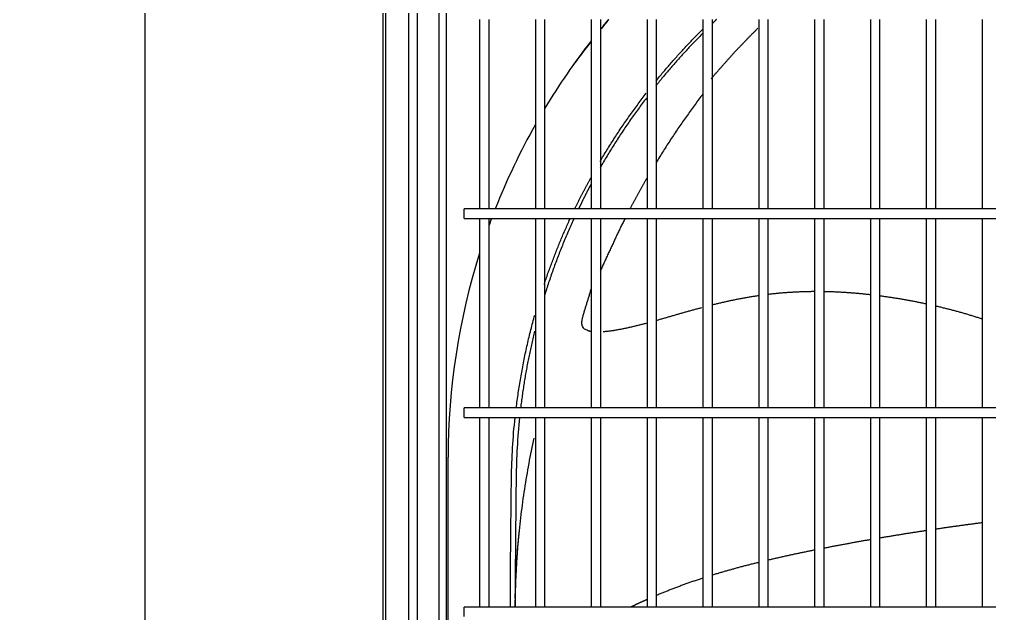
# Model space of a CAD drawing. Header units: millimetres. Extents: x 0 to 504600, y 0 to 118800.
# Drawn here: x 433051.3 to 433459.7, y 46058.7 to 46308.7 of the extents above; entities that cross this region are included whole.
import ezdxf

# ---------------------------------------------------------------- set-up
doc = ezdxf.new("R2010")
doc.units = ezdxf.units.MM
doc.header["$LTSCALE"] = 200
doc.layers.add('LG-AIRCON', color=240, linetype='Continuous')

# ---------------------------------------------------------------- blocks, each defined once
blk = doc.blocks.new('UXC')
at = {"layer": 'LG-AIRCON', "color": 0}
for p, q in [((1207.75, 721.4), (1207.75, 40.6)), ((1209.05, 40.6), (1209.05, 721.4)), ((1194.6, 110.97), (1194.6, 650.97)), ((1198.13, 650.97), (1198.13, 110.97)), ((1182.32, 114.82), (1182.32, 647.11)), ((1185.29, 647.11), (1185.29, 114.82)), ((1181.56, 446), (1181.56, 316)), ((1174.82, 383), (1174.82, 381)), ((1174.82, 381), (1174.82, 379)), ((429.3, 379), (1174.82, 379)), ((956.81, 299.25), (956.81, 379)), ((976.31, 379), (976.31, 299.25)), ((980.31, 299.25), (980.31, 379)), ((999.81, 379), (999.81, 299.25)), ((1003.81, 299.25), (1003.81, 379)), ((1023.31, 379), (1023.31, 299.25)), ((1027.31, 299.25), (1027.31, 379)), ((1046.81, 379), (1046.81, 299.25)), ((1050.81, 299.25), (1050.81, 379)), ((1070.31, 379), (1070.31, 299.25)), ((1074.31, 299.25), (1074.31, 379)), ((1093.81, 379), (1093.81, 299.25)), ((1097.81, 299.25), (1097.81, 379)), ((1117.31, 379), (1117.31, 299.25)), ((1121.31, 299.25), (1121.31, 379)), ((1140.81, 379.01), (1140.81, 299.26)), ((1144.81, 299.26), (1144.81, 379.01)), ((1164.31, 379), (1164.31, 299.25)), ((1168.31, 299.25), (1168.31, 379)), ((1174.82, 299.25), (429.3, 299.25)), ((1174.82, 299.25), (1174.82, 297.25)), ((429.3, 295.25), (1174.82, 295.25)), ((956.81, 215.51), (956.81, 295.26)), ((976.31, 295.26), (976.31, 215.51)), ((980.31, 215.51), (980.31, 295.26)), ((999.81, 295.26), (999.81, 215.51)), ((1003.81, 215.51), (1003.81, 295.26)), ((1023.31, 295.26), (1023.31, 215.51)), ((1027.31, 215.51), (1027.31, 295.26)), ((1046.81, 295.26), (1046.81, 215.51)), ((1050.81, 215.51), (1050.81, 295.26)), ((1070.31, 295.26), (1070.31, 215.51)), ((1074.31, 215.51), (1074.31, 295.26)), ((1093.81, 295.25), (1093.81, 215.5)), ((1097.81, 215.5), (1097.81, 295.25)), ((1117.31, 295.25), (1117.31, 215.5)), ((1121.31, 215.5), (1121.31, 295.25)), ((1140.81, 295.26), (1140.81, 215.5)), ((1144.81, 215.5), (1144.81, 295.26)), ((1164.31, 295.25), (1164.31, 215.5)), ((1168.31, 215.5), (1168.31, 295.25)), ((1174.82, 297.25), (1174.82, 295.25)), ((1174.82, 215.5), (429.3, 215.5)), ((1174.82, 215.5), (1174.82, 213.5)), ((1174.82, 213.5), (1174.82, 211.5)), ((429.3, 211.5), (1174.82, 211.5)), ((956.81, 131.76), (956.81, 211.5)), ((976.31, 211.5), (976.31, 131.76)), ((980.31, 131.76), (980.31, 211.5)), ((999.81, 211.5), (999.81, 131.76)), ((1003.81, 131.76), (1003.81, 211.5)), ((1023.31, 211.5), (1023.31, 131.76)), ((1027.31, 131.76), (1027.31, 211.5)), ((1046.81, 211.5), (1046.81, 131.76)), ((1050.81, 131.76), (1050.81, 211.5)), ((1070.31, 211.5), (1070.31, 131.76)), ((1074.31, 131.76), (1074.31, 211.5)), ((1093.81, 211.5), (1093.81, 131.75)), ((1097.81, 131.75), (1097.81, 211.5)), ((1117.31, 211.5), (1117.31, 131.75)), ((1121.31, 131.75), (1121.31, 211.5)), ((1140.81, 211.5), (1140.81, 131.75)), ((1144.81, 131.75), (1144.81, 211.5)), ((1164.31, 211.5), (1164.31, 131.75)), ((1168.31, 131.75), (1168.31, 211.5))]:
    blk.add_line(p, q, dxfattribs=at)
for points in [[(1097.77, 375.82), (1097.91, 375.88), (1098.04, 375.94), (1098.18, 376), (1098.32, 376.07), (1098.46, 376.13), (1098.6, 376.19), (1098.74, 376.25), (1098.88, 376.32), (1099.02, 376.38), (1099.16, 376.44), (1099.3, 376.51), (1099.44, 376.57), (1099.58, 376.63), (1099.72, 376.7), (1099.85, 376.76), (1099.99, 376.82), (1100.13, 376.89), (1100.27, 376.95), (1100.41, 377.01), (1100.55, 377.08), (1100.69, 377.14), (1100.83, 377.21), (1100.97, 377.27), (1101.11, 377.33), (1101.25, 377.4), (1101.38, 377.46), (1101.52, 377.53), (1101.66, 377.59), (1101.8, 377.66), (1101.94, 377.72), (1102.07, 377.78), (1102.21, 377.85), (1102.35, 377.91), (1102.48, 377.98), (1102.62, 378.04), (1102.75, 378.1), (1102.89, 378.17), (1103.02, 378.23), (1103.16, 378.3), (1103.29, 378.36), (1103.43, 378.42), (1103.56, 378.49), (1103.7, 378.55), (1103.83, 378.62), (1103.96, 378.68), (1104.1, 378.74), (1104.23, 378.81), (1104.36, 378.87), (1104.5, 378.94), (1104.63, 379)], [(1153.31, 378.77), (1153.3, 378.16), (1153.28, 377.54), (1153.27, 376.93), (1153.26, 376.31), (1153.24, 375.69), (1153.23, 375.08), (1153.21, 374.45), (1153.2, 373.83), (1153.18, 373.2), (1153.16, 372.58), (1153.14, 371.95), (1153.12, 371.31), (1153.1, 370.68), (1153.08, 370.04), (1153.06, 369.4), (1153.03, 368.76), (1153.01, 368.11), (1152.98, 367.46), (1152.95, 366.81), (1152.92, 366.15), (1152.9, 365.5), (1152.86, 364.84), (1152.83, 364.18), (1152.8, 363.52), (1152.76, 362.86), (1152.73, 362.2), (1152.69, 361.53), (1152.65, 360.87), (1152.61, 360.2), (1152.57, 359.54), (1152.53, 358.87), (1152.49, 358.21), (1152.44, 357.54), (1152.4, 356.88), (1152.35, 356.21), (1152.3, 355.55), (1152.25, 354.88), (1152.2, 354.22), (1152.14, 353.55), (1152.09, 352.89), (1152.03, 352.22), (1151.98, 351.56), (1151.92, 350.89), (1151.86, 350.22), (1151.8, 349.55), (1151.74, 348.89), (1151.67, 348.22), (1151.61, 347.55), (1151.54, 346.88), (1151.47, 346.21)], [(1151.49, 299.23), (1151.65, 300.81), (1151.8, 302.39), (1151.94, 303.97), (1152.07, 305.55), (1152.2, 307.13), (1152.31, 308.72), (1152.41, 310.3), (1152.51, 311.88), (1152.59, 313.47), (1152.66, 315.05), (1152.73, 316.64), (1152.78, 318.22), (1152.83, 319.81), (1152.87, 321.39), (1152.9, 322.98), (1152.93, 324.57), (1152.95, 326.16), (1152.97, 327.74), (1152.98, 329.33), (1153, 330.92), (1153.01, 332.5), (1153.03, 334.09), (1153.05, 335.68), (1153.06, 337.27), (1153.08, 338.85), (1153.09, 340.44), (1153.11, 342.03), (1153.13, 343.61), (1153.14, 345.2), (1153.16, 346.79), (1153.17, 348.38), (1153.19, 349.96), (1153.2, 351.55), (1153.21, 353.14), (1153.23, 354.72), (1153.24, 356.31), (1153.25, 357.9), (1153.26, 359.49), (1153.27, 361.07), (1153.28, 362.66), (1153.29, 364.25), (1153.3, 365.83), (1153.31, 367.42), (1153.31, 369.01), (1153.32, 370.6), (1153.33, 372.18), (1153.34, 373.77), (1153.34, 375.36), (1153.35, 376.95), (1153.35, 378.53)], [(1155.35, 379), (1155.35, 377.4), (1155.34, 375.81), (1155.34, 374.21), (1155.33, 372.61), (1155.32, 371.02), (1155.32, 369.42), (1155.31, 367.83), (1155.3, 366.23), (1155.29, 364.63), (1155.28, 363.04), (1155.27, 361.44), (1155.26, 359.85), (1155.25, 358.25), (1155.24, 356.65), (1155.22, 355.06), (1155.21, 353.46), (1155.2, 351.87), (1155.18, 350.27), (1155.17, 348.67), (1155.15, 347.08), (1155.13, 345.48), (1155.12, 343.89), (1155.1, 342.29), (1155.08, 340.69), (1155.06, 339.1), (1155.04, 337.5), (1155.02, 335.91), (1155, 334.31), (1154.99, 332.71), (1154.97, 331.12), (1154.95, 329.52), (1154.93, 327.93), (1154.91, 326.33), (1154.88, 324.74), (1154.85, 323.14), (1154.81, 321.54), (1154.77, 319.95), (1154.72, 318.35), (1154.66, 316.76), (1154.59, 315.16), (1154.51, 313.57), (1154.42, 311.97), (1154.32, 310.38), (1154.21, 308.79), (1154.09, 307.19), (1153.96, 305.6), (1153.82, 304.01), (1153.67, 302.41), (1153.51, 300.82), (1153.35, 299.23)], [(1074.3, 366.84), (1074.71, 366.98), (1075.11, 367.11), (1075.51, 367.24), (1075.92, 367.37), (1076.32, 367.51), (1076.72, 367.64), (1077.12, 367.78), (1077.52, 367.91), (1077.91, 368.05), (1078.31, 368.18), (1078.71, 368.32), (1079.1, 368.46), (1079.49, 368.59), (1079.89, 368.73), (1080.28, 368.87), (1080.67, 369.01), (1081.06, 369.15), (1081.45, 369.29), (1081.85, 369.43), (1082.24, 369.57), (1082.63, 369.71), (1083.02, 369.86), (1083.42, 370), (1083.81, 370.15), (1084.21, 370.29), (1084.6, 370.44), (1085, 370.59), (1085.4, 370.74), (1085.8, 370.89), (1086.2, 371.04), (1086.59, 371.19), (1086.99, 371.35), (1087.38, 371.5), (1087.77, 371.65), (1088.16, 371.8), (1088.55, 371.96), (1088.93, 372.11), (1089.32, 372.26), (1089.7, 372.41), (1090.08, 372.57), (1090.46, 372.72), (1090.84, 372.87), (1091.21, 373.03), (1091.59, 373.18), (1091.97, 373.34), (1092.34, 373.49), (1092.72, 373.65), (1093.09, 373.8), (1093.46, 373.96), (1093.83, 374.11)], [(1153.29, 375.42), (1153.26, 374.06), (1153.23, 372.7), (1153.19, 371.34), (1153.14, 369.98), (1153.09, 368.62), (1153.03, 367.26), (1152.97, 365.9), (1152.9, 364.54), (1152.83, 363.18), (1152.75, 361.82), (1152.67, 360.46), (1152.58, 359.1), (1152.48, 357.74), (1152.39, 356.39), (1152.28, 355.03), (1152.17, 353.67), (1152.06, 352.31), (1151.94, 350.96), (1151.81, 349.6), (1151.68, 348.25), (1151.55, 346.89), (1151.4, 345.54), (1151.26, 344.19), (1151.11, 342.83), (1150.95, 341.48), (1150.79, 340.13), (1150.62, 338.78), (1150.45, 337.43), (1150.27, 336.08), (1150.09, 334.73), (1149.9, 333.38), (1149.7, 332.03), (1149.5, 330.69), (1149.3, 329.34), (1149.09, 328), (1148.88, 326.65), (1148.66, 325.31), (1148.43, 323.97), (1148.2, 322.62), (1147.97, 321.28), (1147.73, 319.94), (1147.48, 318.6), (1147.23, 317.27), (1146.97, 315.93), (1146.71, 314.59), (1146.44, 313.26), (1146.17, 311.92), (1145.89, 310.59), (1145.61, 309.26), (1145.32, 307.93)], [(1050.82, 360.23), (1051.21, 360.33), (1051.6, 360.42), (1051.99, 360.52), (1052.38, 360.62), (1052.78, 360.72), (1053.17, 360.82), (1053.56, 360.91), (1053.96, 361.01), (1054.36, 361.12), (1054.75, 361.22), (1055.15, 361.32), (1055.55, 361.42), (1055.95, 361.53), (1056.36, 361.63), (1056.76, 361.73), (1057.16, 361.84), (1057.56, 361.94), (1057.95, 362.05), (1058.35, 362.15), (1058.74, 362.26), (1059.13, 362.36), (1059.52, 362.47), (1059.91, 362.57), (1060.3, 362.68), (1060.69, 362.78), (1061.08, 362.89), (1061.46, 363), (1061.85, 363.1), (1062.23, 363.21), (1062.61, 363.32), (1063, 363.43), (1063.38, 363.53), (1063.76, 363.64), (1064.14, 363.75), (1064.53, 363.86), (1064.91, 363.97), (1065.29, 364.08), (1065.67, 364.19), (1066.05, 364.3), (1066.42, 364.41), (1066.8, 364.52), (1067.18, 364.63), (1067.56, 364.75), (1067.94, 364.86), (1068.33, 364.97), (1068.71, 365.09), (1069.09, 365.21), (1069.48, 365.32), (1069.87, 365.44), (1070.25, 365.56)], [(1027.33, 355.05), (1027.73, 355.13), (1028.12, 355.21), (1028.52, 355.29), (1028.91, 355.37), (1029.31, 355.45), (1029.7, 355.53), (1030.09, 355.61), (1030.48, 355.69), (1030.87, 355.77), (1031.25, 355.85), (1031.64, 355.93), (1032.03, 356.01), (1032.41, 356.09), (1032.8, 356.17), (1033.19, 356.25), (1033.57, 356.33), (1033.96, 356.41), (1034.34, 356.49), (1034.73, 356.57), (1035.11, 356.66), (1035.49, 356.74), (1035.88, 356.82), (1036.26, 356.9), (1036.64, 356.98), (1037.03, 357.07), (1037.41, 357.15), (1037.8, 357.23), (1038.18, 357.32), (1038.57, 357.4), (1038.96, 357.49), (1039.35, 357.57), (1039.74, 357.66), (1040.13, 357.75), (1040.53, 357.83), (1040.92, 357.92), (1041.32, 358.01), (1041.72, 358.1), (1042.11, 358.19), (1042.51, 358.28), (1042.9, 358.37), (1043.29, 358.46), (1043.68, 358.54), (1044.07, 358.63), (1044.46, 358.72), (1044.84, 358.81), (1045.23, 358.9), (1045.61, 358.99), (1045.99, 359.08), (1046.38, 359.17), (1046.76, 359.26)], [(1003.81, 350.67), (1004.2, 350.74), (1004.58, 350.81), (1004.97, 350.87), (1005.35, 350.94), (1005.74, 351.01), (1006.12, 351.07), (1006.51, 351.14), (1006.89, 351.21), (1007.28, 351.28), (1007.67, 351.35), (1008.05, 351.42), (1008.44, 351.49), (1008.83, 351.55), (1009.22, 351.62), (1009.62, 351.7), (1010.01, 351.77), (1010.41, 351.84), (1010.81, 351.91), (1011.21, 351.98), (1011.61, 352.05), (1012.01, 352.13), (1012.41, 352.2), (1012.81, 352.27), (1013.21, 352.35), (1013.6, 352.42), (1014, 352.49), (1014.39, 352.56), (1014.79, 352.64), (1015.18, 352.71), (1015.57, 352.78), (1015.96, 352.85), (1016.34, 352.93), (1016.73, 353), (1017.12, 353.07), (1017.51, 353.14), (1017.89, 353.22), (1018.28, 353.29), (1018.67, 353.36), (1019.05, 353.44), (1019.44, 353.51), (1019.83, 353.58), (1020.21, 353.66), (1020.6, 353.73), (1020.98, 353.8), (1021.37, 353.88), (1021.75, 353.95), (1022.14, 354.03), (1022.52, 354.1), (1022.91, 354.18), (1023.3, 354.25)], [(980.32, 346.86), (980.71, 346.92), (981.09, 346.98), (981.48, 347.03), (981.87, 347.09), (982.26, 347.15), (982.64, 347.21), (983.03, 347.27), (983.42, 347.33), (983.81, 347.39), (984.2, 347.45), (984.59, 347.51), (984.97, 347.57), (985.36, 347.63), (985.75, 347.69), (986.14, 347.75), (986.53, 347.82), (986.92, 347.88), (987.31, 347.94), (987.7, 348), (988.09, 348.06), (988.48, 348.12), (988.87, 348.19), (989.26, 348.25), (989.65, 348.31), (990.04, 348.37), (990.43, 348.44), (990.82, 348.5), (991.21, 348.56), (991.6, 348.62), (991.99, 348.69), (992.38, 348.75), (992.77, 348.81), (993.16, 348.88), (993.55, 348.94), (993.94, 349.01), (994.34, 349.07), (994.73, 349.14), (995.12, 349.2), (995.51, 349.26), (995.9, 349.33), (996.29, 349.39), (996.68, 349.46), (997.08, 349.52), (997.47, 349.59), (997.86, 349.66), (998.25, 349.72), (998.64, 349.79), (999.03, 349.85), (999.43, 349.92), (999.82, 349.99)], [(956.81, 343.55), (957.19, 343.6), (957.57, 343.65), (957.96, 343.7), (958.34, 343.75), (958.72, 343.8), (959.11, 343.85), (959.49, 343.9), (959.88, 343.96), (960.26, 344.01), (960.65, 344.06), (961.04, 344.11), (961.42, 344.16), (961.81, 344.21), (962.2, 344.26), (962.59, 344.32), (962.97, 344.37), (963.36, 344.42), (963.75, 344.47), (964.14, 344.53), (964.53, 344.58), (964.92, 344.63), (965.31, 344.69), (965.7, 344.74), (966.09, 344.8), (966.48, 344.85), (966.87, 344.91), (967.26, 344.96), (967.65, 345.01), (968.04, 345.07), (968.43, 345.12), (968.82, 345.18), (969.22, 345.23), (969.61, 345.29), (970, 345.34), (970.39, 345.4), (970.79, 345.46), (971.18, 345.51), (971.57, 345.57), (971.97, 345.62), (972.36, 345.68), (972.76, 345.74), (973.15, 345.8), (973.55, 345.85), (973.94, 345.91), (974.34, 345.97), (974.73, 346.03), (975.13, 346.08), (975.52, 346.14), (975.92, 346.2), (976.32, 346.26)], [(1152.88, 295.21), (1152.78, 294.42), (1152.68, 293.62), (1152.57, 292.83), (1152.47, 292.04), (1152.36, 291.25), (1152.25, 290.45), (1152.13, 289.66), (1152.02, 288.87), (1151.9, 288.08), (1151.78, 287.29), (1151.66, 286.5), (1151.53, 285.72), (1151.4, 284.93), (1151.27, 284.14), (1151.14, 283.35), (1151.01, 282.57), (1150.87, 281.78), (1150.73, 281), (1150.59, 280.21), (1150.45, 279.43), (1150.3, 278.65), (1150.15, 277.87), (1150, 277.08), (1149.85, 276.3), (1149.69, 275.52), (1149.54, 274.74), (1149.38, 273.96), (1149.22, 273.18), (1149.05, 272.4), (1148.89, 271.63), (1148.72, 270.85), (1148.55, 270.07), (1148.37, 269.3), (1148.2, 268.52), (1148.02, 267.75), (1147.84, 266.97), (1147.66, 266.2), (1147.47, 265.42), (1147.28, 264.65), (1147.09, 263.88), (1146.9, 263.11), (1146.71, 262.34), (1146.51, 261.57), (1146.31, 260.8), (1146.11, 260.03), (1145.91, 259.26), (1145.71, 258.49), (1145.5, 257.72), (1145.29, 256.96), (1145.08, 256.19)], [(1145.16, 262.96), (1145.32, 263.6), (1145.47, 264.23), (1145.62, 264.87), (1145.77, 265.51), (1145.92, 266.14), (1146.07, 266.78), (1146.22, 267.42), (1146.36, 268.06), (1146.51, 268.7), (1146.65, 269.34), (1146.79, 269.98), (1146.93, 270.62), (1147.07, 271.26), (1147.2, 271.9), (1147.34, 272.54), (1147.47, 273.18), (1147.6, 273.82), (1147.73, 274.46), (1147.86, 275.11), (1147.98, 275.75), (1148.11, 276.39), (1148.23, 277.04), (1148.35, 277.68), (1148.47, 278.32), (1148.59, 278.97), (1148.71, 279.61), (1148.82, 280.26), (1148.94, 280.91), (1149.05, 281.55), (1149.16, 282.2), (1149.27, 282.85), (1149.37, 283.49), (1149.48, 284.14), (1149.59, 284.79), (1149.69, 285.44), (1149.79, 286.09), (1149.89, 286.74), (1149.99, 287.39), (1150.08, 288.04), (1150.18, 288.69), (1150.27, 289.34), (1150.36, 289.99), (1150.45, 290.64), (1150.54, 291.29), (1150.63, 291.95), (1150.71, 292.6), (1150.8, 293.25), (1150.88, 293.91), (1150.96, 294.56), (1151.04, 295.22)], [(1116.23, 263.08), (1115.88, 263.04), (1115.53, 263.01), (1115.18, 262.98), (1114.83, 262.94), (1114.47, 262.9), (1114.12, 262.86), (1113.76, 262.82), (1113.41, 262.77), (1113.05, 262.73), (1112.69, 262.68), (1112.33, 262.63), (1111.97, 262.58), (1111.61, 262.52), (1111.24, 262.47), (1110.88, 262.41), (1110.51, 262.35), (1110.15, 262.29), (1109.78, 262.22), (1109.41, 262.15), (1109.04, 262.09), (1108.67, 262.02), (1108.3, 261.94), (1107.93, 261.87), (1107.56, 261.8), (1107.18, 261.72), (1106.81, 261.64), (1106.44, 261.56), (1106.06, 261.48), (1105.69, 261.4), (1105.31, 261.31), (1104.93, 261.23), (1104.56, 261.14), (1104.18, 261.05), (1103.81, 260.97), (1103.43, 260.88), (1103.05, 260.78), (1102.68, 260.69), (1102.3, 260.6), (1101.92, 260.51), (1101.55, 260.41), (1101.17, 260.32), (1100.79, 260.22), (1100.42, 260.13), (1100.04, 260.03), (1099.67, 259.93), (1099.3, 259.83), (1098.92, 259.73), (1098.55, 259.64), (1098.18, 259.54), (1097.8, 259.44)], [(1123.17, 262.4), (1123.14, 262.42), (1123.11, 262.43), (1123.08, 262.45), (1123.05, 262.46), (1123.02, 262.48), (1122.98, 262.49), (1122.95, 262.51), (1122.92, 262.52), (1122.89, 262.53), (1122.86, 262.55), (1122.83, 262.56), (1122.8, 262.57), (1122.77, 262.58), (1122.74, 262.59), (1122.71, 262.61), (1122.68, 262.62), (1122.65, 262.63), (1122.62, 262.64), (1122.59, 262.65), (1122.56, 262.66), (1122.53, 262.67), (1122.49, 262.68), (1122.46, 262.7), (1122.42, 262.71), (1122.39, 262.72), (1122.35, 262.73), (1122.31, 262.74), (1122.27, 262.76), (1122.22, 262.77), (1122.18, 262.78), (1122.14, 262.79), (1122.09, 262.81), (1122.05, 262.82), (1122, 262.83), (1121.96, 262.84), (1121.92, 262.85), (1121.88, 262.86), (1121.83, 262.87), (1121.79, 262.88), (1121.75, 262.89), (1121.71, 262.9), (1121.67, 262.91), (1121.63, 262.92), (1121.59, 262.93), (1121.55, 262.93), (1121.5, 262.94), (1121.46, 262.95), (1121.42, 262.96), (1121.38, 262.97), (1121.33, 262.97)], [(1121.35, 245.07), (1121.47, 245.43), (1121.58, 245.78), (1121.69, 246.15), (1121.8, 246.51), (1121.9, 246.87), (1122.01, 247.24), (1122.12, 247.6), (1122.23, 247.97), (1122.34, 248.33), (1122.45, 248.7), (1122.57, 249.06), (1122.68, 249.42), (1122.8, 249.78), (1122.91, 250.15), (1123.03, 250.51), (1123.14, 250.87), (1123.26, 251.23), (1123.37, 251.6), (1123.48, 251.96), (1123.6, 252.32), (1123.71, 252.69), (1123.82, 253.05), (1123.93, 253.42), (1124.03, 253.78), (1124.14, 254.15), (1124.25, 254.51), (1124.36, 254.88), (1124.47, 255.24), (1124.57, 255.61), (1124.68, 255.97), (1124.79, 256.34), (1124.9, 256.7), (1125, 257.07), (1125.09, 257.44), (1125.17, 257.81), (1125.25, 258.18), (1125.3, 258.55), (1125.35, 258.93), (1125.37, 259.31), (1125.36, 259.69), (1125.33, 260.07), (1125.25, 260.44), (1125.14, 260.8), (1124.98, 261.15), (1124.77, 261.46), (1124.52, 261.73), (1124.22, 261.95), (1123.88, 262.13), (1123.53, 262.27), (1123.17, 262.4)], [(976.3, 252.28), (975.9, 252.38), (975.51, 252.47), (975.11, 252.56), (974.72, 252.66), (974.32, 252.75), (973.93, 252.85), (973.53, 252.94), (973.14, 253.04), (972.75, 253.14), (972.35, 253.23), (971.96, 253.33), (971.57, 253.43), (971.17, 253.53), (970.78, 253.63), (970.39, 253.73), (970, 253.84), (969.61, 253.94), (969.21, 254.04), (968.82, 254.15), (968.43, 254.25), (968.04, 254.36), (967.65, 254.46), (967.26, 254.57), (966.87, 254.68), (966.48, 254.78), (966.09, 254.89), (965.7, 255), (965.31, 255.11), (964.92, 255.22), (964.53, 255.33), (964.14, 255.45), (963.75, 255.56), (963.37, 255.67), (962.98, 255.79), (962.59, 255.9), (962.2, 256.02), (961.81, 256.13), (961.43, 256.25), (961.04, 256.37), (960.65, 256.49), (960.27, 256.61), (959.88, 256.73), (959.49, 256.85), (959.11, 256.97), (958.72, 257.09), (958.34, 257.21), (957.95, 257.34), (957.57, 257.46), (957.18, 257.59), (956.8, 257.71)], [(1093.8, 258.33), (1093.42, 258.23), (1093.04, 258.12), (1092.66, 258.01), (1092.28, 257.9), (1091.9, 257.8), (1091.52, 257.69), (1091.14, 257.58), (1090.77, 257.47), (1090.39, 257.36), (1090.01, 257.25), (1089.63, 257.14), (1089.25, 257.04), (1088.87, 256.93), (1088.5, 256.82), (1088.12, 256.71), (1087.74, 256.6), (1087.36, 256.49), (1086.98, 256.38), (1086.61, 256.27), (1086.23, 256.16), (1085.85, 256.05), (1085.47, 255.94), (1085.09, 255.84), (1084.71, 255.73), (1084.34, 255.62), (1083.96, 255.51), (1083.58, 255.4), (1083.2, 255.29), (1082.82, 255.18), (1082.44, 255.08), (1082.06, 254.97), (1081.68, 254.86), (1081.3, 254.75), (1080.92, 254.65), (1080.54, 254.54), (1080.16, 254.43), (1079.78, 254.33), (1079.4, 254.22), (1079.02, 254.11), (1078.64, 254.01), (1078.26, 253.9), (1077.87, 253.8), (1077.49, 253.69), (1077.11, 253.59), (1076.73, 253.48), (1076.35, 253.38), (1075.97, 253.28), (1075.59, 253.18), (1075.2, 253.07), (1074.82, 252.97)], [(999.79, 248), (999.39, 248.06), (999, 248.11), (998.61, 248.16), (998.21, 248.22), (997.82, 248.27), (997.43, 248.33), (997.04, 248.38), (996.64, 248.44), (996.25, 248.5), (995.86, 248.56), (995.47, 248.62), (995.07, 248.67), (994.68, 248.73), (994.29, 248.8), (993.9, 248.86), (993.51, 248.92), (993.12, 248.98), (992.73, 249.04), (992.34, 249.11), (991.95, 249.17), (991.56, 249.24), (991.16, 249.3), (990.77, 249.37), (990.38, 249.44), (990, 249.5), (989.61, 249.57), (989.22, 249.64), (988.83, 249.71), (988.44, 249.78), (988.05, 249.85), (987.66, 249.92), (987.27, 249.99), (986.88, 250.07), (986.49, 250.14), (986.11, 250.21), (985.72, 250.29), (985.33, 250.36), (984.94, 250.44), (984.55, 250.51), (984.17, 250.59), (983.78, 250.67), (983.39, 250.74), (983.01, 250.82), (982.62, 250.9), (982.23, 250.98), (981.85, 251.06), (981.46, 251.14), (981.07, 251.22), (980.69, 251.31), (980.3, 251.39)], [(1070.31, 251.81), (1069.93, 251.71), (1069.54, 251.62), (1069.15, 251.52), (1068.77, 251.43), (1068.38, 251.33), (1067.99, 251.24), (1067.6, 251.15), (1067.21, 251.06), (1066.82, 250.96), (1066.44, 250.87), (1066.05, 250.78), (1065.66, 250.7), (1065.27, 250.61), (1064.88, 250.52), (1064.49, 250.43), (1064.1, 250.35), (1063.71, 250.26), (1063.33, 250.18), (1062.94, 250.09), (1062.55, 250.01), (1062.16, 249.93), (1061.77, 249.85), (1061.38, 249.76), (1060.99, 249.68), (1060.6, 249.6), (1060.21, 249.53), (1059.82, 249.45), (1059.43, 249.37), (1059.04, 249.29), (1058.65, 249.22), (1058.25, 249.14), (1057.86, 249.07), (1057.47, 249), (1057.08, 248.93), (1056.69, 248.85), (1056.3, 248.78), (1055.91, 248.71), (1055.52, 248.65), (1055.13, 248.58), (1054.73, 248.51), (1054.34, 248.44), (1053.95, 248.38), (1053.56, 248.32), (1053.17, 248.25), (1052.78, 248.19), (1052.38, 248.13), (1051.99, 248.07), (1051.6, 248.01), (1051.21, 247.95), (1050.81, 247.89)], [(1023.07, 246.19), (1022.68, 246.2), (1022.29, 246.2), (1021.91, 246.21), (1021.52, 246.22), (1021.13, 246.24), (1020.74, 246.25), (1020.35, 246.26), (1019.96, 246.27), (1019.58, 246.29), (1019.19, 246.3), (1018.8, 246.32), (1018.41, 246.34), (1018.03, 246.35), (1017.64, 246.37), (1017.25, 246.39), (1016.87, 246.41), (1016.48, 246.43), (1016.09, 246.45), (1015.71, 246.48), (1015.32, 246.5), (1014.93, 246.52), (1014.55, 246.55), (1014.16, 246.57), (1013.78, 246.6), (1013.39, 246.62), (1013, 246.65), (1012.62, 246.68), (1012.23, 246.71), (1011.85, 246.74), (1011.46, 246.77), (1011.08, 246.8), (1010.69, 246.83), (1010.31, 246.86), (1009.92, 246.89), (1009.54, 246.93), (1009.16, 246.96), (1008.77, 247), (1008.39, 247.03), (1008, 247.07), (1007.62, 247.11), (1007.24, 247.14), (1006.85, 247.18), (1006.47, 247.22), (1006.09, 247.26), (1005.7, 247.3), (1005.32, 247.34), (1004.94, 247.38), (1004.56, 247.42), (1004.17, 247.47), (1003.79, 247.51)], [(1046.82, 247.36), (1046.43, 247.31), (1046.04, 247.27), (1045.65, 247.22), (1045.25, 247.18), (1044.86, 247.13), (1044.47, 247.09), (1044.08, 247.05), (1043.69, 247.01), (1043.3, 246.97), (1042.91, 246.93), (1042.52, 246.9), (1042.13, 246.86), (1041.74, 246.82), (1041.35, 246.79), (1040.95, 246.76), (1040.56, 246.72), (1040.17, 246.69), (1039.78, 246.66), (1039.39, 246.63), (1039, 246.6), (1038.61, 246.57), (1038.22, 246.55), (1037.83, 246.52), (1037.44, 246.5), (1037.05, 246.47), (1036.65, 246.45), (1036.26, 246.43), (1035.87, 246.4), (1035.48, 246.38), (1035.09, 246.36), (1034.7, 246.34), (1034.31, 246.33), (1033.92, 246.31), (1033.53, 246.29), (1033.14, 246.28), (1032.75, 246.26), (1032.36, 246.25), (1031.97, 246.24), (1031.58, 246.22), (1031.19, 246.21), (1030.8, 246.2), (1030.41, 246.19), (1030.02, 246.19), (1029.63, 246.18), (1029.24, 246.17), (1028.85, 246.17), (1028.46, 246.16), (1028.07, 246.16), (1027.68, 246.16), (1027.29, 246.15)], [(1128.48, 215.34), (1128.77, 215.97), (1129.06, 216.61), (1129.35, 217.24), (1129.63, 217.87), (1129.92, 218.51), (1130.2, 219.15), (1130.48, 219.78), (1130.76, 220.42), (1131.04, 221.06), (1131.31, 221.7), (1131.59, 222.34), (1131.86, 222.99), (1132.13, 223.63), (1132.4, 224.27), (1132.67, 224.92), (1132.93, 225.56), (1133.2, 226.21), (1133.46, 226.86), (1133.72, 227.5), (1133.98, 228.15), (1134.24, 228.8), (1134.5, 229.45), (1134.75, 230.1), (1135, 230.75), (1135.25, 231.4), (1135.5, 232.05), (1135.75, 232.7), (1135.99, 233.35), (1136.24, 234), (1136.48, 234.65), (1136.72, 235.31), (1136.95, 235.96), (1137.19, 236.61), (1137.42, 237.27), (1137.66, 237.92), (1137.89, 238.57), (1138.12, 239.23), (1138.34, 239.89), (1138.57, 240.54), (1138.79, 241.2), (1139.02, 241.85), (1139.24, 242.51), (1139.46, 243.17), (1139.67, 243.83), (1139.89, 244.49), (1140.1, 245.15), (1140.31, 245.8), (1140.52, 246.46), (1140.73, 247.13), (1140.94, 247.79)], [(1141.07, 243.1), (1140.88, 242.53), (1140.69, 241.97), (1140.5, 241.4), (1140.3, 240.84), (1140.11, 240.28), (1139.91, 239.72), (1139.72, 239.15), (1139.52, 238.59), (1139.32, 238.03), (1139.12, 237.47), (1138.92, 236.91), (1138.71, 236.35), (1138.51, 235.79), (1138.3, 235.23), (1138.1, 234.67), (1137.89, 234.11), (1137.68, 233.55), (1137.47, 232.99), (1137.25, 232.44), (1137.04, 231.88), (1136.83, 231.32), (1136.61, 230.76), (1136.39, 230.21), (1136.17, 229.65), (1135.95, 229.09), (1135.73, 228.54), (1135.51, 227.98), (1135.29, 227.43), (1135.06, 226.87), (1134.83, 226.32), (1134.61, 225.76), (1134.38, 225.21), (1134.15, 224.66), (1133.92, 224.1), (1133.68, 223.55), (1133.45, 223), (1133.21, 222.45), (1132.98, 221.9), (1132.74, 221.35), (1132.5, 220.8), (1132.26, 220.25), (1132.02, 219.7), (1131.78, 219.16), (1131.54, 218.61), (1131.29, 218.06), (1131.05, 217.52), (1130.8, 216.98), (1130.55, 216.43), (1130.31, 215.89), (1130.06, 215.35)], [(1107.07, 215.47), (1107.28, 215.9), (1107.5, 216.33), (1107.72, 216.76), (1107.93, 217.2), (1108.15, 217.63), (1108.36, 218.07), (1108.58, 218.5), (1108.79, 218.93), (1109.01, 219.37), (1109.22, 219.81), (1109.43, 220.24), (1109.64, 220.68), (1109.85, 221.12), (1110.06, 221.56), (1110.27, 222), (1110.48, 222.44), (1110.69, 222.88), (1110.89, 223.32), (1111.1, 223.76), (1111.31, 224.2), (1111.51, 224.64), (1111.72, 225.09), (1111.93, 225.53), (1112.13, 225.97), (1112.34, 226.41), (1112.54, 226.86), (1112.75, 227.3), (1112.96, 227.75), (1113.16, 228.19), (1113.37, 228.64), (1113.57, 229.08), (1113.78, 229.53), (1113.99, 229.97), (1114.2, 230.42), (1114.4, 230.86), (1114.61, 231.31), (1114.82, 231.75), (1115.03, 232.2), (1115.23, 232.65), (1115.44, 233.09), (1115.65, 233.54), (1115.86, 233.99), (1116.07, 234.43), (1116.28, 234.88), (1116.49, 235.33), (1116.7, 235.77), (1116.91, 236.22), (1117.12, 236.67), (1117.33, 237.12), (1117.54, 237.57)], [(1098.01, 198.75), (1098.15, 199), (1098.29, 199.25), (1098.44, 199.5), (1098.58, 199.76), (1098.73, 200.01), (1098.87, 200.26), (1099.01, 200.51), (1099.16, 200.76), (1099.3, 201.01), (1099.44, 201.26), (1099.58, 201.52), (1099.73, 201.77), (1099.87, 202.02), (1100.01, 202.27), (1100.15, 202.53), (1100.3, 202.78), (1100.44, 203.03), (1100.58, 203.29), (1100.72, 203.54), (1100.86, 203.79), (1101, 204.05), (1101.14, 204.3), (1101.28, 204.55), (1101.42, 204.81), (1101.56, 205.06), (1101.71, 205.32), (1101.85, 205.57), (1101.98, 205.83), (1102.12, 206.09), (1102.26, 206.34), (1102.4, 206.6), (1102.54, 206.85), (1102.68, 207.11), (1102.82, 207.37), (1102.96, 207.62), (1103.1, 207.88), (1103.24, 208.14), (1103.37, 208.39), (1103.51, 208.65), (1103.65, 208.91), (1103.79, 209.17), (1103.92, 209.42), (1104.06, 209.68), (1104.2, 209.94), (1104.34, 210.2), (1104.47, 210.46), (1104.61, 210.72), (1104.75, 210.98), (1104.88, 211.24), (1105.02, 211.49)], [(1128.15, 211.32), (1128.02, 211.05), (1127.9, 210.79), (1127.77, 210.52), (1127.64, 210.25), (1127.51, 209.99), (1127.38, 209.72), (1127.25, 209.46), (1127.12, 209.19), (1126.99, 208.93), (1126.86, 208.66), (1126.72, 208.4), (1126.59, 208.13), (1126.46, 207.87), (1126.33, 207.61), (1126.2, 207.34), (1126.06, 207.08), (1125.93, 206.81), (1125.8, 206.55), (1125.66, 206.29), (1125.53, 206.02), (1125.4, 205.76), (1125.26, 205.5), (1125.13, 205.24), (1124.99, 204.97), (1124.86, 204.71), (1124.72, 204.45), (1124.59, 204.19), (1124.45, 203.93), (1124.31, 203.67), (1124.18, 203.4), (1124.04, 203.14), (1123.9, 202.88), (1123.77, 202.62), (1123.63, 202.36), (1123.49, 202.1), (1123.35, 201.84), (1123.22, 201.58), (1123.08, 201.32), (1122.94, 201.06), (1122.8, 200.8), (1122.66, 200.54), (1122.52, 200.28), (1122.38, 200.02), (1122.24, 199.76), (1122.1, 199.51), (1121.96, 199.25), (1121.82, 198.99), (1121.68, 198.73), (1121.53, 198.47), (1121.39, 198.21)], [(1121.5, 201.28), (1121.59, 201.44), (1121.67, 201.59), (1121.75, 201.74), (1121.83, 201.9), (1121.91, 202.05), (1121.99, 202.2), (1122.07, 202.36), (1122.15, 202.51), (1122.24, 202.66), (1122.32, 202.82), (1122.4, 202.97), (1122.48, 203.13), (1122.56, 203.28), (1122.64, 203.43), (1122.72, 203.59), (1122.8, 203.74), (1122.88, 203.9), (1122.96, 204.05), (1123.04, 204.21), (1123.12, 204.36), (1123.2, 204.51), (1123.28, 204.67), (1123.36, 204.82), (1123.44, 204.98), (1123.52, 205.13), (1123.6, 205.29), (1123.68, 205.44), (1123.76, 205.6), (1123.83, 205.75), (1123.91, 205.91), (1123.99, 206.06), (1124.07, 206.22), (1124.15, 206.37), (1124.23, 206.53), (1124.31, 206.68), (1124.38, 206.84), (1124.46, 206.99), (1124.54, 207.15), (1124.62, 207.31), (1124.7, 207.46), (1124.78, 207.62), (1124.85, 207.77), (1124.93, 207.93), (1125.01, 208.08), (1125.09, 208.24), (1125.16, 208.4), (1125.24, 208.55), (1125.32, 208.71), (1125.39, 208.87), (1125.47, 209.02)], [(1125.47, 209.02), (1125.49, 209.07), (1125.52, 209.11), (1125.54, 209.16), (1125.56, 209.2), (1125.58, 209.25), (1125.61, 209.3), (1125.63, 209.34), (1125.65, 209.39), (1125.67, 209.43), (1125.7, 209.48), (1125.72, 209.52), (1125.74, 209.57), (1125.76, 209.62), (1125.79, 209.66), (1125.81, 209.71), (1125.83, 209.75), (1125.85, 209.8), (1125.88, 209.85), (1125.9, 209.89), (1125.92, 209.94), (1125.94, 209.98), (1125.97, 210.03), (1125.99, 210.07), (1126.01, 210.12), (1126.03, 210.17), (1126.05, 210.21), (1126.08, 210.26), (1126.1, 210.3), (1126.12, 210.35), (1126.14, 210.4), (1126.17, 210.44), (1126.19, 210.49), (1126.21, 210.53), (1126.23, 210.58), (1126.26, 210.63), (1126.28, 210.67), (1126.3, 210.72), (1126.32, 210.76), (1126.34, 210.81), (1126.37, 210.86), (1126.39, 210.9), (1126.41, 210.95), (1126.43, 210.99), (1126.45, 211.04), (1126.48, 211.08), (1126.5, 211.13), (1126.52, 211.18), (1126.54, 211.22), (1126.57, 211.27), (1126.59, 211.31)], [(1098.11, 164.83), (1098.53, 165.39), (1098.96, 165.95), (1099.38, 166.51), (1099.8, 167.08), (1100.22, 167.64), (1100.64, 168.21), (1101.06, 168.78), (1101.47, 169.34), (1101.88, 169.91), (1102.3, 170.48), (1102.71, 171.05), (1103.12, 171.62), (1103.52, 172.2), (1103.93, 172.77), (1104.33, 173.34), (1104.74, 173.92), (1105.14, 174.5), (1105.54, 175.07), (1105.94, 175.65), (1106.33, 176.23), (1106.73, 176.81), (1107.12, 177.39), (1107.51, 177.98), (1107.9, 178.56), (1108.29, 179.14), (1108.68, 179.73), (1109.07, 180.31), (1109.45, 180.9), (1109.83, 181.49), (1110.21, 182.08), (1110.59, 182.67), (1110.97, 183.26), (1111.35, 183.85), (1111.72, 184.44), (1112.1, 185.04), (1112.47, 185.63), (1112.84, 186.23), (1113.21, 186.83), (1113.57, 187.42), (1113.94, 188.02), (1114.3, 188.62), (1114.67, 189.22), (1115.03, 189.83), (1115.39, 190.43), (1115.74, 191.03), (1116.1, 191.64), (1116.46, 192.24), (1116.81, 192.85), (1117.16, 193.46), (1117.51, 194.06)], [(1074.33, 163.16), (1074.74, 163.7), (1075.15, 164.24), (1075.56, 164.79), (1075.97, 165.34), (1076.38, 165.88), (1076.79, 166.43), (1077.2, 166.98), (1077.6, 167.53), (1078.01, 168.08), (1078.41, 168.64), (1078.82, 169.19), (1079.22, 169.75), (1079.62, 170.31), (1080.02, 170.87), (1080.42, 171.43), (1080.82, 171.99), (1081.22, 172.56), (1081.62, 173.12), (1082.02, 173.69), (1082.42, 174.25), (1082.82, 174.82), (1083.21, 175.39), (1083.61, 175.97), (1084, 176.54), (1084.39, 177.11), (1084.79, 177.69), (1085.18, 178.27), (1085.57, 178.84), (1085.96, 179.42), (1086.35, 180.01), (1086.74, 180.59), (1087.12, 181.17), (1087.51, 181.76), (1087.9, 182.34), (1088.28, 182.93), (1088.66, 183.52), (1089.05, 184.11), (1089.43, 184.7), (1089.81, 185.29), (1090.19, 185.89), (1090.57, 186.48), (1090.95, 187.08), (1091.33, 187.68), (1091.7, 188.28), (1092.08, 188.88), (1092.45, 189.48), (1092.83, 190.09), (1093.2, 190.69), (1093.57, 191.3), (1093.94, 191.9)], [(1117.58, 191.51), (1117.22, 190.91), (1116.87, 190.31), (1116.51, 189.72), (1116.16, 189.12), (1115.8, 188.53), (1115.44, 187.94), (1115.08, 187.35), (1114.71, 186.75), (1114.35, 186.16), (1113.98, 185.58), (1113.62, 184.99), (1113.25, 184.4), (1112.88, 183.81), (1112.5, 183.23), (1112.13, 182.64), (1111.76, 182.06), (1111.38, 181.48), (1111, 180.9), (1110.62, 180.32), (1110.24, 179.74), (1109.86, 179.16), (1109.48, 178.58), (1109.09, 178), (1108.7, 177.43), (1108.32, 176.85), (1107.93, 176.28), (1107.53, 175.71), (1107.14, 175.13), (1106.75, 174.56), (1106.35, 173.99), (1105.95, 173.42), (1105.56, 172.86), (1105.16, 172.29), (1104.75, 171.72), (1104.35, 171.16), (1103.95, 170.59), (1103.54, 170.03), (1103.13, 169.47), (1102.72, 168.9), (1102.31, 168.34), (1101.9, 167.78), (1101.49, 167.22), (1101.07, 166.67), (1100.66, 166.11), (1100.24, 165.55), (1099.82, 165), (1099.4, 164.44), (1098.98, 163.89), (1098.55, 163.34), (1098.13, 162.79)], [(1074.37, 137.61), (1074.79, 138.03), (1075.21, 138.45), (1075.62, 138.88), (1076.04, 139.3), (1076.46, 139.73), (1076.87, 140.15), (1077.29, 140.58), (1077.7, 141.01), (1078.11, 141.44), (1078.52, 141.87), (1078.93, 142.3), (1079.34, 142.73), (1079.75, 143.17), (1080.16, 143.6), (1080.56, 144.03), (1080.97, 144.47), (1081.37, 144.91), (1081.78, 145.34), (1082.18, 145.78), (1082.58, 146.22), (1082.98, 146.66), (1083.38, 147.1), (1083.78, 147.54), (1084.18, 147.99), (1084.58, 148.43), (1084.97, 148.87), (1085.37, 149.32), (1085.76, 149.77), (1086.15, 150.21), (1086.55, 150.66), (1086.94, 151.11), (1087.33, 151.56), (1087.71, 152.01), (1088.1, 152.46), (1088.49, 152.91), (1088.87, 153.36), (1089.26, 153.81), (1089.64, 154.26), (1090.02, 154.72), (1090.4, 155.17), (1090.78, 155.63), (1091.16, 156.08), (1091.54, 156.54), (1091.91, 157), (1092.29, 157.45), (1092.66, 157.91), (1093.03, 158.37), (1093.41, 158.83), (1093.78, 159.29), (1094.15, 159.75)], [(1070.77, 156.69), (1070.58, 156.46), (1070.39, 156.24), (1070.2, 156.02), (1070.01, 155.8), (1069.82, 155.58), (1069.64, 155.36), (1069.45, 155.14), (1069.26, 154.92), (1069.07, 154.7), (1068.88, 154.48), (1068.69, 154.27), (1068.5, 154.05), (1068.31, 153.83), (1068.12, 153.61), (1067.92, 153.39), (1067.73, 153.17), (1067.54, 152.95), (1067.35, 152.74), (1067.16, 152.52), (1066.97, 152.3), (1066.78, 152.08), (1066.59, 151.86), (1066.39, 151.65), (1066.2, 151.43), (1066.01, 151.21), (1065.82, 150.99), (1065.62, 150.78), (1065.43, 150.56), (1065.24, 150.34), (1065.05, 150.12), (1064.85, 149.91), (1064.66, 149.69), (1064.47, 149.47), (1064.28, 149.26), (1064.08, 149.04), (1063.89, 148.82), (1063.7, 148.61), (1063.5, 148.39), (1063.31, 148.17), (1063.12, 147.96), (1062.92, 147.74), (1062.73, 147.53), (1062.54, 147.31), (1062.34, 147.09), (1062.15, 146.88), (1061.95, 146.66), (1061.76, 146.44), (1061.57, 146.23), (1061.37, 146.01), (1061.18, 145.8)], [(1094.13, 157.75), (1093.76, 157.29), (1093.39, 156.84), (1093.02, 156.38), (1092.65, 155.93), (1092.27, 155.48), (1091.89, 155.02), (1091.52, 154.57), (1091.14, 154.12), (1090.76, 153.67), (1090.38, 153.22), (1090, 152.77), (1089.62, 152.32), (1089.23, 151.88), (1088.85, 151.43), (1088.46, 150.98), (1088.07, 150.54), (1087.69, 150.09), (1087.3, 149.65), (1086.91, 149.2), (1086.52, 148.76), (1086.12, 148.32), (1085.73, 147.88), (1085.34, 147.44), (1084.94, 147), (1084.55, 146.56), (1084.15, 146.12), (1083.75, 145.68), (1083.35, 145.25), (1082.95, 144.81), (1082.55, 144.38), (1082.15, 143.94), (1081.75, 143.51), (1081.34, 143.08), (1080.94, 142.65), (1080.53, 142.22), (1080.13, 141.79), (1079.72, 141.36), (1079.31, 140.93), (1078.9, 140.5), (1078.5, 140.08), (1078.08, 139.65), (1077.67, 139.23), (1077.26, 138.8), (1076.85, 138.38), (1076.43, 137.96), (1076.02, 137.54), (1075.6, 137.12), (1075.18, 136.7), (1074.77, 136.28), (1074.35, 135.87)], [(1061.2, 145.81), (1061, 145.6), (1060.8, 145.39), (1060.6, 145.18), (1060.4, 144.97), (1060.2, 144.76), (1060, 144.55), (1059.8, 144.34), (1059.6, 144.13), (1059.4, 143.92), (1059.21, 143.71), (1059.01, 143.51), (1058.81, 143.3), (1058.61, 143.09), (1058.41, 142.88), (1058.21, 142.67), (1058.01, 142.46), (1057.81, 142.25), (1057.61, 142.04), (1057.41, 141.83), (1057.21, 141.62), (1057.01, 141.41), (1056.81, 141.21), (1056.61, 141), (1056.4, 140.79), (1056.2, 140.58), (1056, 140.37), (1055.8, 140.17), (1055.6, 139.96), (1055.4, 139.75), (1055.2, 139.54), (1054.99, 139.34), (1054.79, 139.13), (1054.59, 138.92), (1054.39, 138.72), (1054.18, 138.51), (1053.98, 138.3), (1053.78, 138.1), (1053.57, 137.89), (1053.37, 137.69), (1053.16, 137.48), (1052.96, 137.28), (1052.76, 137.07), (1052.55, 136.87), (1052.35, 136.66), (1052.14, 136.46), (1051.94, 136.26), (1051.73, 136.05), (1051.53, 135.85), (1051.32, 135.64), (1051.11, 135.44)], [(1061.18, 145.8), (1061.18, 145.8), (1061.18, 145.8), (1061.18, 145.8), (1061.18, 145.8), (1061.18, 145.8), (1061.18, 145.8), (1061.18, 145.8), (1061.18, 145.8), (1061.18, 145.8), (1061.18, 145.8), (1061.18, 145.8), (1061.18, 145.8), (1061.18, 145.8), (1061.19, 145.8), (1061.19, 145.8), (1061.19, 145.8), (1061.19, 145.8), (1061.19, 145.8), (1061.19, 145.8), (1061.19, 145.8), (1061.19, 145.8), (1061.19, 145.8), (1061.19, 145.8), (1061.19, 145.8), (1061.19, 145.81), (1061.19, 145.81), (1061.19, 145.81), (1061.19, 145.81), (1061.19, 145.81), (1061.19, 145.81), (1061.19, 145.81), (1061.19, 145.81), (1061.19, 145.81), (1061.19, 145.81), (1061.19, 145.81), (1061.19, 145.81), (1061.19, 145.81), (1061.19, 145.81), (1061.19, 145.81), (1061.19, 145.81), (1061.19, 145.81), (1061.19, 145.81), (1061.2, 145.81), (1061.2, 145.81), (1061.2, 145.81), (1061.2, 145.81), (1061.2, 145.81), (1061.2, 145.81), (1061.2, 145.81), (1061.2, 145.81)], [(1068.53, 131.74), (1068.58, 131.78), (1068.62, 131.82), (1068.66, 131.86), (1068.7, 131.9), (1068.74, 131.95), (1068.79, 131.99), (1068.83, 132.03), (1068.87, 132.07), (1068.91, 132.12), (1068.96, 132.16), (1069, 132.2), (1069.04, 132.24), (1069.08, 132.28), (1069.12, 132.33), (1069.17, 132.37), (1069.21, 132.41), (1069.25, 132.45), (1069.29, 132.5), (1069.34, 132.54), (1069.38, 132.58), (1069.42, 132.62), (1069.46, 132.66), (1069.5, 132.71), (1069.55, 132.75), (1069.59, 132.79), (1069.63, 132.83), (1069.67, 132.88), (1069.71, 132.92), (1069.76, 132.96), (1069.8, 133), (1069.84, 133.05), (1069.88, 133.09), (1069.92, 133.13), (1069.97, 133.17), (1070.01, 133.22), (1070.05, 133.26), (1070.09, 133.3), (1070.14, 133.34), (1070.18, 133.38), (1070.22, 133.43), (1070.26, 133.47), (1070.3, 133.51), (1070.35, 133.55), (1070.39, 133.6), (1070.43, 133.64)]]:
    blk.add_lwpolyline(points, dxfattribs=at)
for centre, radius, start, end in [((896.56, 316), 285, 342.4595, 0), ((896.56, 316), 285, 339.3516, 339.9625), ((896.56, 316), 285, 330.5807, 338.4896), ((896.56, 316), 285, 322.0549, 328.9823), ((775.64, 410.22), 438.17, 322.0821, 323.9176), ((775.64, 410.22), 438.17, 320.5411, 321.2389), ((896.56, 316), 285, 319.7237, 320.7656)]:
    blk.add_arc(centre, radius, start, end, dxfattribs=at)

msp = doc.modelspace()

# ---------------------------------------------------------------- linework, layer by layer
at = {"layer": 'LG-AIRCON', "color": 8}
for points in [[(430024.22, 45578.42), (433104.22, 45578.42), (433104.22, 46538.42), (430024.22, 46538.42)], [(434944.22, 45578.42), (433104.22, 45578.42), (433104.22, 46538.42), (434944.22, 46538.42)]]:
    msp.add_lwpolyline(points, close=True, dxfattribs=at)

# ---------------------------------------------------------------- block references
at = {"layer": 'LG-AIRCON', "color": 200, "rotation": 180}
msp.add_blockref('UXC', (434413.27, 46440.42), dxfattribs=at)

doc.saveas('drawing.dxf')
